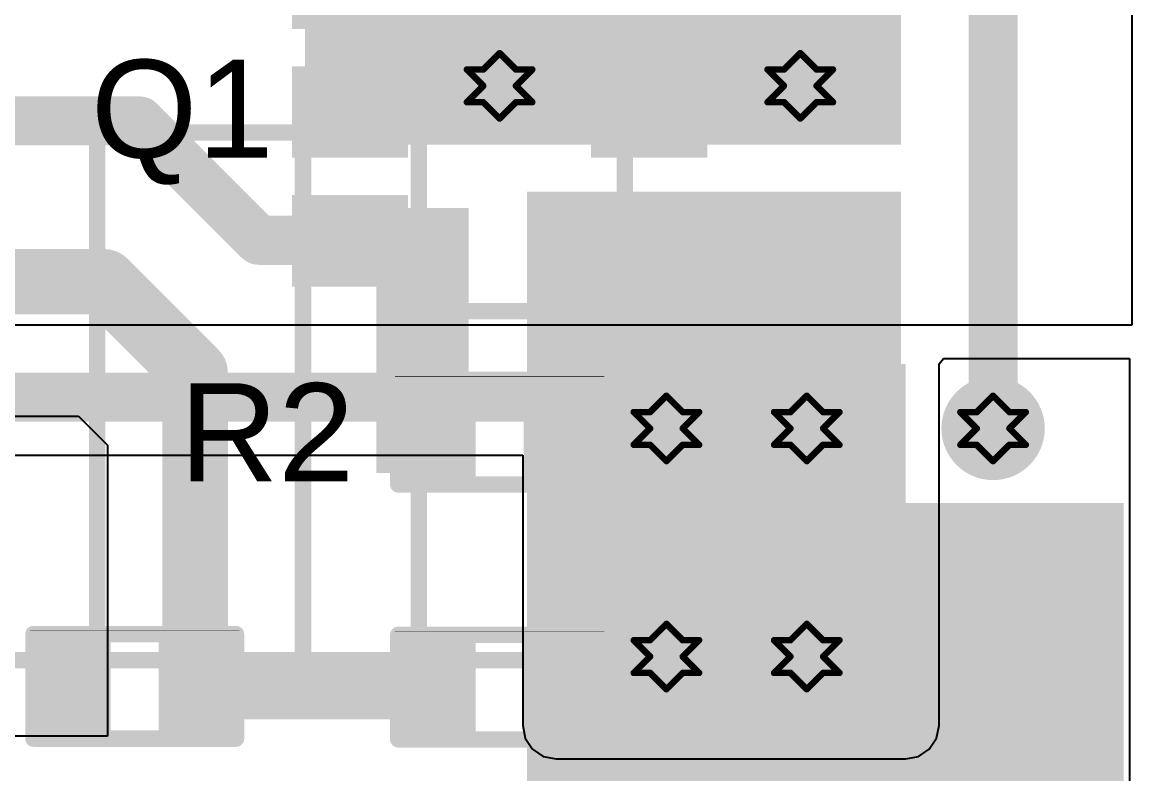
# Model space of a CAD drawing. Header units: inches. Extents: x -3 to 177, y -3 to 61.
# Drawn here: x 13.62 to 22.24, y 15.83 to 21.67 of the extents above; entities that cross this region are included whole.
import ezdxf

# ---------------------------------------------------------------- set-up
doc = ezdxf.new("R2010")
doc.units = ezdxf.units.IN
for name, color, linetype in [('Bottom Layer', 5, 'Continuous'), ('Bottom Overlay', 54, 'Continuous'), ('Bottom Solder', 6, 'Continuous'), ('Drill Drawing', 1, 'Continuous'), ('Top Layer', 1, 'Continuous'), ('Top Overlay', 2, 'Continuous'), ('Top Paste', 8, 'Continuous'), ('Top Solder', 216, 'Continuous'), ('Via Holes', 16, 'Continuous')]:
    doc.layers.add(name, color=color, linetype=linetype)
doc.styles.add('Arial', font='', dxfattribs={"height": 0.2})
doc.styles.get('Arial').set_extended_font_data('Arial')

# ---------------------------------------------------------------- blocks, each defined once
blk = doc.blocks.new('6_TSOP__3')
at = {"layer": 'Top Layer'}
for points in [[(-0.81299685, 1.2550013), (-0.81299685, 0.7470013), (-1.51199723, 0.7470013), (-1.51199723, 1.2550013)], [(1.51200231, 1.2550013), (1.51200231, 0.7470013), (0.81300193, 0.7470013), (0.81300193, 1.2550013)], [(-0.81299685, 0.2540025399999999), (-0.81299685, -0.2539974600000001), (-1.51199723, -0.2539974599999999), (-1.51199723, 0.2540025400000001)], [(1.51200231, 0.2539999999999999), (1.51200231, -0.2540000000000001), (0.81300193, -0.2539999999999999), (0.81300193, 0.2540000000000001)], [(-0.81299685, -0.7469987599999999), (-0.81299685, -1.25499876), (-1.51199723, -1.25499876), (-1.51199723, -0.7469987599999999)], [(1.51200231, -0.7469987599999999), (1.51200231, -1.25499876), (0.81300193, -1.25499876), (0.81300193, -0.7469987599999999)]]:
    blk.add_hatch(color=1, dxfattribs=at).paths.add_polyline_path(points)
at = {"layer": 'Top Paste'}
for points in [[(-0.81299685, 1.2550013), (-0.81299685, 0.7470013), (-1.51199723, 0.7470013), (-1.51199723, 1.2550013)], [(1.51200231, 1.2550013), (1.51200231, 0.7470013), (0.81300193, 0.7470013), (0.81300193, 1.2550013)], [(-0.81299685, 0.2540025399999999), (-0.81299685, -0.2539974600000001), (-1.51199723, -0.2539974599999999), (-1.51199723, 0.2540025400000001)], [(1.51200231, 0.2539999999999999), (1.51200231, -0.2540000000000001), (0.81300193, -0.2539999999999999), (0.81300193, 0.2540000000000001)], [(-0.81299685, -0.7469987599999999), (-0.81299685, -1.25499876), (-1.51199723, -1.25499876), (-1.51199723, -0.7469987599999999)], [(1.51200231, -0.7469987599999999), (1.51200231, -1.25499876), (0.81300193, -1.25499876), (0.81300193, -0.7469987599999999)]]:
    blk.add_hatch(color=8, dxfattribs=at).paths.add_polyline_path(points)
at = {"layer": 'Top Solder'}
for points in [[(-0.71139685, 1.3566013), (-0.71139685, 0.6454013), (-1.61359723, 0.6454013), (-1.61359723, 1.3566013)], [(1.61360231, 1.3566013), (1.61360231, 0.6454013), (0.71140193, 0.6454013), (0.71140193, 1.3566013)], [(-0.71139685, 0.3556025399999999), (-0.71139685, -0.35559746), (-1.61359723, -0.3555974599999999), (-1.61359723, 0.3556025400000001)], [(1.61360231, 0.3555999999999999), (1.61360231, -0.3556000000000001), (0.71140193, -0.3555999999999999), (0.71140193, 0.3556000000000001)], [(-0.71139685, -0.6453987600000001), (-0.71139685, -1.35659876), (-1.61359723, -1.35659876), (-1.61359723, -0.64539876)], [(1.61360231, -0.6453987600000001), (1.61360231, -1.35659876), (0.71140193, -1.35659876), (0.71140193, -0.64539876)]]:
    blk.add_hatch(color=216, dxfattribs=at).paths.add_polyline_path(points)
at = {"layer": 'Top Overlay', "const_width": 0.127}
for points in [[(-0.69959728, 1.54880056), (0.7111999999999999, 1.5494)], [(-0.69959728, 1.3716), (-0.69959728, 1.54880056)], [(0.7111999999999999, 1.37219944), (0.7111999999999999, 1.5494)], [(-1.8034, 0.889), (-1.8034, 1.143)], [(-1.8034, 1.143), (-1.6764, 1.016)], [(-1.8034, 0.889), (-1.6764, 1.016)], [(-0.69959728, -1.54879802), (-0.69959728, -1.37159746)], [(0.7111999999999999, -1.54939746), (0.7111999999999999, -1.3721969)], [(-0.69959728, -1.54879802), (0.7111999999999999, -1.54939746)]]:
    blk.add_lwpolyline(points, dxfattribs=at)
at = {"layer": 'Top Overlay', "const_width": 0.0635}
for points in [[(-0.73134728, 1.54880056, 1), (-0.6678472799999999, 1.54880056, 1)], [(-0.73134728, 1.54880056, 1), (-0.6678472799999999, 1.54880056, 1)], [(0.67945, 1.5494, 1), (0.74295, 1.5494, 1)], [(0.67945, 1.5494, 1), (0.74295, 1.5494, 1)], [(-0.73134728, 1.3716, 1), (-0.6678472799999999, 1.3716, 1)], [(0.67945, 1.37219944, 1), (0.74295, 1.37219944, 1)], [(-1.83515, 1.143, 1), (-1.77165, 1.143, 1)], [(-1.83515, 1.143, 1), (-1.77165, 1.143, 1)], [(-1.70815, 1.016, 1), (-1.64465, 1.016, 1)], [(-1.70815, 1.016, 1), (-1.64465, 1.016, 1)], [(-1.83515, 0.889, 1), (-1.77165, 0.889, 1)], [(-1.83515, 0.889, 1), (-1.77165, 0.889, 1)], [(-0.73134728, -1.37159746, 1), (-0.6678472799999999, -1.37159746, 1)], [(0.67945, -1.3721969, 1), (0.74295, -1.3721969, 1)], [(-0.73134728, -1.54879802, 1), (-0.6678472799999999, -1.54879802, 1)], [(-0.73134728, -1.54879802, 1), (-0.6678472799999999, -1.54879802, 1)], [(0.67945, -1.54939746, 1), (0.74295, -1.54939746, 1)], [(0.67945, -1.54939746, 1), (0.74295, -1.54939746, 1)]]:
    blk.add_lwpolyline(points, format="xyb", close=True, dxfattribs=at)
blk = doc.blocks.new('R___0402_11')
at = {"layer": 'Top Layer'}
for points in [[(-0.6985, -0.3175), (-0.6985, 0.3175), (-0.2412999999999999, 0.3175), (-0.2413, -0.3175)], [(0.2412999999999999, -0.3175), (0.2413, 0.3175), (0.6985, 0.3175), (0.6985, -0.3175)]]:
    blk.add_hatch(color=1, dxfattribs=at).paths.add_polyline_path(points)
at = {"layer": 'Top Paste'}
for points in [[(-0.6985, -0.3175), (-0.6985, 0.3175), (-0.2412999999999999, 0.3175), (-0.2413, -0.3175)], [(0.2412999999999999, -0.3175), (0.2413, 0.3175), (0.6985, 0.3175), (0.6985, -0.3175)]]:
    blk.add_hatch(color=8, dxfattribs=at).paths.add_polyline_path(points)
at = {"layer": 'Top Solder'}
for points in [[(-0.75350116, -0.37250116), (-0.75350116, 0.37250116), (-0.1862988399999999, 0.37250116), (-0.18629884, -0.37250116)], [(0.1862988399999999, -0.37250116), (0.18629884, 0.37250116), (0.75350116, 0.37250116), (0.75350116, -0.37250116)]]:
    blk.add_hatch(color=216, dxfattribs=at).paths.add_polyline_path(points)
at = {"layer": 'Top Overlay'}
for points, const_width in [([(0.7874, 0.4064), (-0.7874, 0.4064)], 0.127), ([(-0.7874, 0.4064), (-0.7874, -0.4064)], 0.127), ([(0.7874, 0.4064), (0.7874, -0.4064)], 0.127), ([(0.7874, -0.4064), (-0.7874, -0.4064)], 0.127), ([(0.8128, -0.4318), (-0.8128, -0.4318)], 0.0032258)]:
    blk.add_lwpolyline(points, dxfattribs=dict(at, const_width=const_width))
for points, const_width in [([(-0.8191499999999999, 0.4064, 1), (-0.7556499999999999, 0.4064, 1)], 0.0635), ([(-0.8191499999999999, 0.4064, 1), (-0.7556499999999999, 0.4064, 1)], 0.0635), ([(0.7556499999999999, 0.4064, 1), (0.8191499999999999, 0.4064, 1)], 0.0635), ([(0.7556499999999999, 0.4064, 1), (0.8191499999999999, 0.4064, 1)], 0.0635), ([(-0.8191499999999999, -0.4064, 1), (-0.7556499999999999, -0.4064, 1)], 0.0635), ([(-0.8191499999999999, -0.4064, 1), (-0.7556499999999999, -0.4064, 1)], 0.0635), ([(0.7556499999999999, -0.4064, 1), (0.8191499999999999, -0.4064, 1)], 0.0635), ([(0.7556499999999999, -0.4064, 1), (0.8191499999999999, -0.4064, 1)], 0.0635), ([(-0.81360518, -0.4318, 1), (-0.8119948199999999, -0.4318, 1)], 0.0016129), ([(0.8119948199999999, -0.4318, 1), (0.81360518, -0.4318, 1)], 0.0016129)]:
    blk.add_lwpolyline(points, format="xyb", close=True, dxfattribs=dict(at, const_width=const_width))
blk = doc.blocks.new('R___0402_16')
at = {"layer": 'Top Layer'}
for points in [[(-0.6985, -0.3175), (-0.6985, 0.3175), (-0.2412999999999999, 0.3175), (-0.2413, -0.3175)], [(0.2412999999999999, -0.3175), (0.2413, 0.3175), (0.6985, 0.3175), (0.6985, -0.3175)]]:
    blk.add_hatch(color=1, dxfattribs=at).paths.add_polyline_path(points)
at = {"layer": 'Top Paste'}
for points in [[(-0.6985, -0.3175), (-0.6985, 0.3175), (-0.2412999999999999, 0.3175), (-0.2413, -0.3175)], [(0.2412999999999999, -0.3175), (0.2413, 0.3175), (0.6985, 0.3175), (0.6985, -0.3175)]]:
    blk.add_hatch(color=8, dxfattribs=at).paths.add_polyline_path(points)
at = {"layer": 'Top Solder'}
for points in [[(-0.75350116, -0.37250116), (-0.75350116, 0.37250116), (-0.1862988399999999, 0.37250116), (-0.18629884, -0.37250116)], [(0.1862988399999999, -0.37250116), (0.18629884, 0.37250116), (0.75350116, 0.37250116), (0.75350116, -0.37250116)]]:
    blk.add_hatch(color=216, dxfattribs=at).paths.add_polyline_path(points)
at = {"layer": 'Top Overlay'}
for points, const_width in [([(0.7874, 0.4064), (-0.7874, 0.4064)], 0.127), ([(-0.7874, 0.4064), (-0.7874, -0.4064)], 0.127), ([(0.7874, 0.4064), (0.7874, -0.4064)], 0.127), ([(0.7874, -0.4064), (-0.7874, -0.4064)], 0.127), ([(0.8128, -0.4318), (-0.8128, -0.4318)], 0.0032258)]:
    blk.add_lwpolyline(points, dxfattribs=dict(at, const_width=const_width))
for points, const_width in [([(-0.8191499999999999, 0.4064, 1), (-0.7556499999999999, 0.4064, 1)], 0.0635), ([(-0.8191499999999999, 0.4064, 1), (-0.7556499999999999, 0.4064, 1)], 0.0635), ([(0.7556499999999999, 0.4064, 1), (0.8191499999999999, 0.4064, 1)], 0.0635), ([(0.7556499999999999, 0.4064, 1), (0.8191499999999999, 0.4064, 1)], 0.0635), ([(-0.8191499999999999, -0.4064, 1), (-0.7556499999999999, -0.4064, 1)], 0.0635), ([(-0.8191499999999999, -0.4064, 1), (-0.7556499999999999, -0.4064, 1)], 0.0635), ([(0.7556499999999999, -0.4064, 1), (0.8191499999999999, -0.4064, 1)], 0.0635), ([(0.7556499999999999, -0.4064, 1), (0.8191499999999999, -0.4064, 1)], 0.0635), ([(-0.81360518, -0.4318, 1), (-0.8119948199999999, -0.4318, 1)], 0.0016129), ([(0.8119948199999999, -0.4318, 1), (0.81360518, -0.4318, 1)], 0.0016129)]:
    blk.add_lwpolyline(points, format="xyb", close=True, dxfattribs=dict(at, const_width=const_width))
blk = doc.blocks.new('R___0402_18')
at = {"layer": 'Top Layer'}
for points in [[(-0.6985, -0.3175), (-0.6985, 0.3175), (-0.2412999999999999, 0.3175), (-0.2413, -0.3175)], [(0.2412999999999999, -0.3175), (0.2413, 0.3175), (0.6985, 0.3175), (0.6985, -0.3175)]]:
    blk.add_hatch(color=1, dxfattribs=at).paths.add_polyline_path(points)
at = {"layer": 'Top Paste'}
for points in [[(-0.6985, -0.3175), (-0.6985, 0.3175), (-0.2412999999999999, 0.3175), (-0.2413, -0.3175)], [(0.2412999999999999, -0.3175), (0.2413, 0.3175), (0.6985, 0.3175), (0.6985, -0.3175)]]:
    blk.add_hatch(color=8, dxfattribs=at).paths.add_polyline_path(points)
at = {"layer": 'Top Solder'}
for points in [[(-0.75350116, -0.37250116), (-0.75350116, 0.37250116), (-0.1862988399999999, 0.37250116), (-0.18629884, -0.37250116)], [(0.1862988399999999, -0.37250116), (0.18629884, 0.37250116), (0.75350116, 0.37250116), (0.75350116, -0.37250116)]]:
    blk.add_hatch(color=216, dxfattribs=at).paths.add_polyline_path(points)
at = {"layer": 'Top Overlay'}
for points, const_width in [([(0.7874, 0.4064), (-0.7874, 0.4064)], 0.127), ([(-0.7874, 0.4064), (-0.7874, -0.4064)], 0.127), ([(0.7874, 0.4064), (0.7874, -0.4064)], 0.127), ([(0.7874, -0.4064), (-0.7874, -0.4064)], 0.127), ([(0.8128, -0.4318), (-0.8128, -0.4318)], 0.0032258)]:
    blk.add_lwpolyline(points, dxfattribs=dict(at, const_width=const_width))
for points, const_width in [([(-0.8191499999999999, 0.4064, 1), (-0.7556499999999999, 0.4064, 1)], 0.0635), ([(-0.8191499999999999, 0.4064, 1), (-0.7556499999999999, 0.4064, 1)], 0.0635), ([(0.7556499999999999, 0.4064, 1), (0.8191499999999999, 0.4064, 1)], 0.0635), ([(0.7556499999999999, 0.4064, 1), (0.8191499999999999, 0.4064, 1)], 0.0635), ([(-0.8191499999999999, -0.4064, 1), (-0.7556499999999999, -0.4064, 1)], 0.0635), ([(-0.8191499999999999, -0.4064, 1), (-0.7556499999999999, -0.4064, 1)], 0.0635), ([(0.7556499999999999, -0.4064, 1), (0.8191499999999999, -0.4064, 1)], 0.0635), ([(0.7556499999999999, -0.4064, 1), (0.8191499999999999, -0.4064, 1)], 0.0635), ([(-0.81360518, -0.4318, 1), (-0.8119948199999999, -0.4318, 1)], 0.0016129), ([(0.8119948199999999, -0.4318, 1), (0.81360518, -0.4318, 1)], 0.0016129)]:
    blk.add_lwpolyline(points, format="xyb", close=True, dxfattribs=dict(at, const_width=const_width))
blk = doc.blocks.new('B01_A_7P_R4_MALE_B_20')
at = {"layer": 'Bottom Overlay', "const_width": 0.127}
for points in [[(4.19999922, 2.711201079999999), (4.19999922, 6.811200499999999)], [(4.19999922, 6.811200499999999), (5.8000011, 6.811200499999999)], [(5.8000011, 2.711201079999999), (5.8000011, 6.811200499999999)], [(6.6999993, 2.711201079999999), (6.6999993, 6.811200499999999)], [(6.6999993, 6.811200499999999), (8.300001179999999, 6.811200499999999)], [(8.300001179999999, 2.711201079999999), (8.300001179999999, 6.811200499999999)], [(0, 2.711201079999999), (9.750000819999999, 2.711201079999999)], [(9.750000819999999, -0.48399954), (9.750000819999999, 2.711201079999999)]]:
    blk.add_lwpolyline(points, dxfattribs=at)
at = {"layer": 'Bottom Overlay', "const_width": 0.0635}
for points in [[(4.16824922, 6.811200499999999, 1), (4.23174922, 6.811200499999999, 1)], [(4.16824922, 6.811200499999999, 1), (4.23174922, 6.811200499999999, 1)], [(5.7682511, 6.811200499999999, 1), (5.8317511, 6.811200499999999, 1)], [(5.7682511, 6.811200499999999, 1), (5.8317511, 6.811200499999999, 1)], [(6.6682493, 6.811200499999999, 1), (6.731749299999999, 6.811200499999999, 1)], [(6.6682493, 6.811200499999999, 1), (6.731749299999999, 6.811200499999999, 1)], [(8.26825118, 6.811200499999999, 1), (8.33175118, 6.811200499999999, 1)], [(8.26825118, 6.811200499999999, 1), (8.33175118, 6.811200499999999, 1)], [(4.16824922, 2.711201079999999, 1), (4.23174922, 2.711201079999999, 1)], [(5.7682511, 2.711201079999999, 1), (5.8317511, 2.711201079999999, 1)], [(6.6682493, 2.711201079999999, 1), (6.731749299999999, 2.711201079999999, 1)], [(8.26825118, 2.711201079999999, 1), (8.33175118, 2.711201079999999, 1)], [(9.71825082, 2.711201079999999, 1), (9.78175082, 2.711201079999999, 1)], [(9.71825082, 2.711201079999999, 1), (9.78175082, 2.711201079999999, 1)]]:
    blk.add_lwpolyline(points, format="xyb", close=True, dxfattribs=at)

msp = doc.modelspace()

# ---------------------------------------------------------------- hatches: boundary and pattern name
at = {"layer": 'Bottom Layer'}
h = msp.add_hatch(color=5, dxfattribs=at)
edge = h.paths.add_edge_path()
edge.add_arc((17.32759552, 21.17459824), 0.2999994, 0, 360)
h = msp.add_hatch(color=5, dxfattribs=at)
edge = h.paths.add_edge_path()
edge.add_arc((19.66439552, 21.17459824), 0.2999994, 0, 360)
msp.add_hatch(color=5, dxfattribs=at).paths.add_polyline_path([(17.76635258, 16.20213168), (20.48435578, 16.20213168), (20.48435578, 19.0130176), (17.76635258, 19.0130176)])
h = msp.add_hatch(color=5, dxfattribs=at)
edge = h.paths.add_edge_path()
edge.add_arc((18.62448142, 18.51152), 0.2999994, 0, 360)
h = msp.add_hatch(color=5, dxfattribs=at)
edge = h.paths.add_edge_path()
edge.add_arc((19.71519552, 18.51152), 0.2999994, 0, 360)
h = msp.add_hatch(color=5, dxfattribs=at)
edge = h.paths.add_edge_path()
edge.add_arc((21.16299552, 18.51152), 0.2999994, 0, 360)
h = msp.add_hatch(color=5, dxfattribs=at)
edge = h.paths.add_edge_path()
edge.add_arc((18.62448142, 16.7386), 0.2999994, 0, 360)
h = msp.add_hatch(color=5, dxfattribs=at)
edge = h.paths.add_edge_path()
edge.add_arc((19.71519552, 16.7386), 0.2999994, 0, 360)
at = {"layer": 'Bottom Solder'}
h = msp.add_hatch(color=6, dxfattribs=at)
edge = h.paths.add_edge_path()
edge.add_arc((17.32759552, 21.17459824), 0.4015993999999999, 0, 360)
h = msp.add_hatch(color=6, dxfattribs=at)
edge = h.paths.add_edge_path()
edge.add_arc((19.66439552, 21.17459824), 0.4015993999999999, 0, 360)
h = msp.add_hatch(color=6, dxfattribs=at)
edge = h.paths.add_edge_path()
edge.add_arc((18.62448142, 18.51152), 0.4015993999999999, 0, 360)
h = msp.add_hatch(color=6, dxfattribs=at)
edge = h.paths.add_edge_path()
edge.add_arc((19.71519552, 18.51152), 0.4015993999999999, 0, 360)
h = msp.add_hatch(color=6, dxfattribs=at)
edge = h.paths.add_edge_path()
edge.add_arc((21.16299552, 18.51152), 0.4015993999999999, 0, 360)
h = msp.add_hatch(color=6, dxfattribs=at)
edge = h.paths.add_edge_path()
edge.add_arc((18.62448142, 16.7386), 0.4015993999999999, 0, 360)
h = msp.add_hatch(color=6, dxfattribs=at)
edge = h.paths.add_edge_path()
edge.add_arc((19.71519552, 16.7386), 0.4015993999999999, 0, 360)
at = {"layer": 'Top Layer'}
for points in [[(17.56889552, 20.71739824), (20.447, 20.71739824), (20.447, 23.77809824), (17.56889552, 23.77809824)], [(15.81559702, 20.71739824), (20.11679746, 20.71739824), (20.11679746, 22.6568), (15.81559702, 22.6568)], [(17.54109776, 16.18349824), (20.447, 16.18349824), (20.447, 20.35263392), (17.54109776, 20.35263392)], [(15.81559702, 19.71639948), (17.08629298, 19.71639948), (17.08629298, 20.22439948), (15.81559702, 20.22439948)], [(16.36961928, 18.16469824), (17.08629552, 18.16469824), (17.08629552, 20.22439948), (16.36961928, 20.22439948)], [(17.54109776, 15.6464), (22.17899552, 15.6464), (22.17899552, 17.9311808), (17.54109776, 17.9311808)], [(19.63899552, 8.382), (22.17899552, 8.382), (22.17899552, 17.9311808), (19.63899552, 17.9311808)]]:
    msp.add_hatch(color=1, dxfattribs=at).paths.add_polyline_path(points)
h = msp.add_hatch(color=1, dxfattribs=at)
edge = h.paths.add_edge_path()
edge.add_arc((17.32759552, 21.17459824), 0.2999994, 0, 360)
h = msp.add_hatch(color=1, dxfattribs=at)
edge = h.paths.add_edge_path()
edge.add_arc((19.66439552, 21.17459824), 0.2999994, 0, 360)
h = msp.add_hatch(color=1, dxfattribs=at)
edge = h.paths.add_edge_path()
edge.add_arc((18.62448142, 18.51152), 0.2999994, 0, 360)
h = msp.add_hatch(color=1, dxfattribs=at)
edge = h.paths.add_edge_path()
edge.add_arc((19.71519552, 18.51152), 0.2999994, 0, 360)
h = msp.add_hatch(color=1, dxfattribs=at)
edge = h.paths.add_edge_path()
edge.add_arc((21.16299552, 18.51152), 0.2999994, 0, 360)
h = msp.add_hatch(color=1, dxfattribs=at)
edge = h.paths.add_edge_path()
edge.add_arc((18.62448142, 16.7386), 0.2999994, 0, 360)
h = msp.add_hatch(color=1, dxfattribs=at)
edge = h.paths.add_edge_path()
edge.add_arc((19.71519552, 16.7386), 0.2999994, 0, 360)
at = {"layer": 'Top Solder'}
h = msp.add_hatch(color=216, dxfattribs=at)
edge = h.paths.add_edge_path()
edge.add_arc((17.32759552, 21.17459824), 0.4015993999999999, 0, 360)
h = msp.add_hatch(color=216, dxfattribs=at)
edge = h.paths.add_edge_path()
edge.add_arc((19.66439552, 21.17459824), 0.4015993999999999, 0, 360)
h = msp.add_hatch(color=216, dxfattribs=at)
edge = h.paths.add_edge_path()
edge.add_arc((18.62448142, 18.51152), 0.4015993999999999, 0, 360)
h = msp.add_hatch(color=216, dxfattribs=at)
edge = h.paths.add_edge_path()
edge.add_arc((19.71519552, 18.51152), 0.4015993999999999, 0, 360)
h = msp.add_hatch(color=216, dxfattribs=at)
edge = h.paths.add_edge_path()
edge.add_arc((21.16299552, 18.51152), 0.4015993999999999, 0, 360)
h = msp.add_hatch(color=216, dxfattribs=at)
edge = h.paths.add_edge_path()
edge.add_arc((18.62448142, 16.7386), 0.4015993999999999, 0, 360)
h = msp.add_hatch(color=216, dxfattribs=at)
edge = h.paths.add_edge_path()
edge.add_arc((19.71519552, 16.7386), 0.4015993999999999, 0, 360)
at = {"layer": 'Via Holes'}
h = msp.add_hatch(color=7, dxfattribs=at)
edge = h.paths.add_edge_path()
edge.add_arc((17.32759552, 21.17459824), 0.1499997, 0, 360)
h = msp.add_hatch(color=7, dxfattribs=at)
edge = h.paths.add_edge_path()
edge.add_arc((19.66439552, 21.17459824), 0.1499997, 0, 360)
h = msp.add_hatch(color=7, dxfattribs=at)
edge = h.paths.add_edge_path()
edge.add_arc((18.62448142, 18.51152), 0.1499997, 0, 360)
h = msp.add_hatch(color=7, dxfattribs=at)
edge = h.paths.add_edge_path()
edge.add_arc((19.71519552, 18.51152), 0.1499997, 0, 360)
h = msp.add_hatch(color=7, dxfattribs=at)
edge = h.paths.add_edge_path()
edge.add_arc((21.16299552, 18.51152), 0.1499997, 0, 360)
h = msp.add_hatch(color=7, dxfattribs=at)
edge = h.paths.add_edge_path()
edge.add_arc((18.62448142, 16.7386), 0.1499997, 0, 360)
h = msp.add_hatch(color=7, dxfattribs=at)
edge = h.paths.add_edge_path()
edge.add_arc((19.71519552, 16.7386), 0.1499997, 0, 360)

# ---------------------------------------------------------------- linework, layer by layer
at = {"layer": 'Bottom Layer'}
for p, q in [((22.2410401, 24.49999926), (22.2410401, 19.3148712)), ((22.2410401, 19.3148712), (3.0988, 19.3148712)), ((20.74333418, 19.01301506), (20.77852334, 19.05589534)), ((20.74333418, 16.20213168), (20.74333418, 19.01301506)), ((20.77852334, 19.05589534), (22.22340488, 19.05589534)), ((22.22340488, 19.05589534), (22.22340488, 11.39608592)), ((7.76844268, 18.30276248), (17.50737672, 18.30276248)), ((17.50737672, 18.30276248), (17.50737672, 16.20213168)), ((17.50737672, 16.20213168), (17.52708966, 16.10302596)), ((20.72362124, 16.10302596), (20.74333418, 16.20213168)), ((17.52708966, 16.10302596), (17.58322874, 16.01900784)), ((20.66748216, 16.01900784), (20.72362124, 16.10302596)), ((17.58322874, 16.01900784), (17.66724686, 15.96286876)), ((17.66724686, 15.96286876), (17.76635258, 15.94315582)), ((20.48435832, 15.94315582), (20.58346404, 15.96286876)), ((20.58346404, 15.96286876), (20.66748216, 16.01900784)), ((17.76635258, 15.94315582), (20.48435832, 15.94315582))]:
    msp.add_line(p, q, dxfattribs=at)
at = {"layer": 'Bottom Layer', "const_width": 0.3809999999999999}
for points in [[(7.539339759999999, 18.7559696), (18.02339804, 18.7559696)], [(18.02339804, 18.7559696), (19.12535418, 17.65401346)], [(19.12535418, 17.60757464), (19.12535418, 17.65401346)]]:
    msp.add_lwpolyline(points, dxfattribs=at)
at = {"layer": 'Bottom Layer', "const_width": 0.1905}
for points in [[(17.92814804, 18.7559696, 1), (18.11864804, 18.7559696, 1)], [(17.92814804, 18.7559696, 1), (18.11864804, 18.7559696, 1)], [(19.03010418, 17.65401346, 1), (19.22060418, 17.65401346, 1)], [(19.03010418, 17.65401346, 1), (19.22060418, 17.65401346, 1)], [(19.03010418, 17.60757464, 1), (19.22060418, 17.60757464, 1)]]:
    msp.add_lwpolyline(points, format="xyb", close=True, dxfattribs=at)
at = {"layer": 'Drill Drawing', "const_width": 0.0508}
for points in [[(17.20059552, 21.30159824), (17.32759552, 21.42859824)], [(17.32759552, 21.42859824), (17.45459552, 21.30159824)], [(19.53739552, 21.30159824), (19.66439552, 21.42859824)], [(19.66439552, 21.42859824), (19.79139552, 21.30159824)], [(17.07359552, 21.30159824), (17.20059552, 21.17459824)], [(17.07359552, 21.30159824), (17.20059552, 21.30159824)], [(17.45459552, 21.30159824), (17.58159552, 21.30159824)], [(17.45459552, 21.17459824), (17.58159552, 21.30159824)], [(19.41039552, 21.30159824), (19.53739552, 21.17459824)], [(19.41039552, 21.30159824), (19.53739552, 21.30159824)], [(19.79139552, 21.30159824), (19.91839552, 21.30159824)], [(19.79139552, 21.17459824), (19.91839552, 21.30159824)], [(17.07359552, 21.04759824), (17.20059552, 21.17459824)], [(17.45459552, 21.17459824), (17.58159552, 21.04759824)], [(19.41039552, 21.04759824), (19.53739552, 21.17459824)], [(19.79139552, 21.17459824), (19.91839552, 21.04759824)], [(17.07359552, 21.04759824), (17.20059552, 21.04759824)], [(17.20059552, 21.04759824), (17.32759552, 20.92059824)], [(17.32759552, 20.92059824), (17.45459552, 21.04759824)], [(17.45459552, 21.04759824), (17.58159552, 21.04759824)], [(19.41039552, 21.04759824), (19.53739552, 21.04759824)], [(19.53739552, 21.04759824), (19.66439552, 20.92059824)], [(19.66439552, 20.92059824), (19.79139552, 21.04759824)], [(19.79139552, 21.04759824), (19.91839552, 21.04759824)], [(18.49748142, 18.63852), (18.62448142, 18.76552)], [(18.62448142, 18.76552), (18.75148142, 18.63852)], [(19.58819552, 18.63852), (19.71519552, 18.76552)], [(19.71519552, 18.76552), (19.84219552, 18.63852)], [(21.03599552, 18.63852), (21.16299552, 18.76552)], [(21.16299552, 18.76552), (21.28999552, 18.63852)], [(18.37048142, 18.63852), (18.49748142, 18.51152)], [(18.37048142, 18.63852), (18.49748142, 18.63852)], [(18.75148142, 18.63852), (18.87848142, 18.63852)], [(18.75148142, 18.51152), (18.87848142, 18.63852)], [(19.46119552, 18.63852), (19.58819552, 18.51152)], [(19.46119552, 18.63852), (19.58819552, 18.63852)], [(19.84219552, 18.63852), (19.96919552, 18.63852)], [(19.84219552, 18.51152), (19.96919552, 18.63852)], [(20.90899552, 18.63852), (21.03599552, 18.51152)], [(20.90899552, 18.63852), (21.03599552, 18.63852)], [(21.28999552, 18.63852), (21.41699552, 18.63852)], [(21.28999552, 18.51152), (21.41699552, 18.63852)], [(18.37048142, 18.38452), (18.49748142, 18.51152)], [(18.75148142, 18.51152), (18.87848142, 18.38452)], [(19.46119552, 18.38452), (19.58819552, 18.51152)], [(19.84219552, 18.51152), (19.96919552, 18.38452)], [(20.90899552, 18.38452), (21.03599552, 18.51152)], [(21.28999552, 18.51152), (21.41699552, 18.38452)], [(18.37048142, 18.38452), (18.49748142, 18.38452)], [(18.49748142, 18.38452), (18.62448142, 18.25752)], [(18.62448142, 18.25752), (18.75148142, 18.38452)], [(18.75148142, 18.38452), (18.87848142, 18.38452)], [(19.46119552, 18.38452), (19.58819552, 18.38452)], [(19.58819552, 18.38452), (19.71519552, 18.25752)], [(19.71519552, 18.25752), (19.84219552, 18.38452)], [(19.84219552, 18.38452), (19.96919552, 18.38452)], [(20.90899552, 18.38452), (21.03599552, 18.38452)], [(21.03599552, 18.38452), (21.16299552, 18.25752)], [(21.16299552, 18.25752), (21.28999552, 18.38452)], [(21.28999552, 18.38452), (21.41699552, 18.38452)], [(18.49748142, 16.8656), (18.62448142, 16.9926)], [(18.62448142, 16.9926), (18.75148142, 16.8656)], [(19.58819552, 16.8656), (19.71519552, 16.9926)], [(19.71519552, 16.9926), (19.84219552, 16.8656)], [(18.37048142, 16.8656), (18.49748142, 16.7386)], [(18.37048142, 16.8656), (18.49748142, 16.8656)], [(18.75148142, 16.8656), (18.87848142, 16.8656)], [(18.75148142, 16.7386), (18.87848142, 16.8656)], [(19.46119552, 16.8656), (19.58819552, 16.7386)], [(19.46119552, 16.8656), (19.58819552, 16.8656)], [(19.84219552, 16.8656), (19.96919552, 16.8656)], [(19.84219552, 16.7386), (19.96919552, 16.8656)], [(18.37048142, 16.6116), (18.49748142, 16.7386)], [(18.75148142, 16.7386), (18.87848142, 16.6116)], [(19.46119552, 16.6116), (19.58819552, 16.7386)], [(19.84219552, 16.7386), (19.96919552, 16.6116)], [(18.37048142, 16.6116), (18.49748142, 16.6116)], [(18.49748142, 16.6116), (18.62448142, 16.4846)], [(18.62448142, 16.4846), (18.75148142, 16.6116)], [(18.75148142, 16.6116), (18.87848142, 16.6116)], [(19.46119552, 16.6116), (19.58819552, 16.6116)], [(19.58819552, 16.6116), (19.71519552, 16.4846)], [(19.71519552, 16.4846), (19.84219552, 16.6116)], [(19.84219552, 16.6116), (19.96919552, 16.6116)]]:
    msp.add_lwpolyline(points, dxfattribs=at)
at = {"layer": 'Drill Drawing', "const_width": 0.0254}
for points in [[(17.31489552, 21.42859824, 1), (17.34029552, 21.42859824, 1)], [(17.31489552, 21.42859824, 1), (17.34029552, 21.42859824, 1)], [(19.65169552, 21.42859824, 1), (19.67709552, 21.42859824, 1)], [(19.65169552, 21.42859824, 1), (19.67709552, 21.42859824, 1)], [(17.06089552, 21.30159824, 1), (17.08629552, 21.30159824, 1)], [(17.06089552, 21.30159824, 1), (17.08629552, 21.30159824, 1)], [(17.18789552, 21.30159824, 1), (17.21329552, 21.30159824, 1)], [(17.18789552, 21.30159824, 1), (17.21329552, 21.30159824, 1)], [(17.44189552, 21.30159824, 1), (17.46729552, 21.30159824, 1)], [(17.44189552, 21.30159824, 1), (17.46729552, 21.30159824, 1)], [(17.56889552, 21.30159824, 1), (17.59429552, 21.30159824, 1)], [(17.56889552, 21.30159824, 1), (17.59429552, 21.30159824, 1)], [(19.39769552, 21.30159824, 1), (19.42309552, 21.30159824, 1)], [(19.39769552, 21.30159824, 1), (19.42309552, 21.30159824, 1)], [(19.52469552, 21.30159824, 1), (19.55009552, 21.30159824, 1)], [(19.52469552, 21.30159824, 1), (19.55009552, 21.30159824, 1)], [(19.77869552, 21.30159824, 1), (19.80409552, 21.30159824, 1)], [(19.77869552, 21.30159824, 1), (19.80409552, 21.30159824, 1)], [(19.90569552, 21.30159824, 1), (19.93109552, 21.30159824, 1)], [(19.90569552, 21.30159824, 1), (19.93109552, 21.30159824, 1)], [(17.18789552, 21.17459824, 1), (17.21329552, 21.17459824, 1)], [(17.18789552, 21.17459824, 1), (17.21329552, 21.17459824, 1)], [(17.44189552, 21.17459824, 1), (17.46729552, 21.17459824, 1)], [(17.44189552, 21.17459824, 1), (17.46729552, 21.17459824, 1)], [(19.52469552, 21.17459824, 1), (19.55009552, 21.17459824, 1)], [(19.52469552, 21.17459824, 1), (19.55009552, 21.17459824, 1)], [(19.77869552, 21.17459824, 1), (19.80409552, 21.17459824, 1)], [(19.77869552, 21.17459824, 1), (19.80409552, 21.17459824, 1)], [(17.06089552, 21.04759824, 1), (17.08629552, 21.04759824, 1)], [(17.06089552, 21.04759824, 1), (17.08629552, 21.04759824, 1)], [(17.18789552, 21.04759824, 1), (17.21329552, 21.04759824, 1)], [(17.18789552, 21.04759824, 1), (17.21329552, 21.04759824, 1)], [(17.44189552, 21.04759824, 1), (17.46729552, 21.04759824, 1)], [(17.44189552, 21.04759824, 1), (17.46729552, 21.04759824, 1)], [(17.56889552, 21.04759824, 1), (17.59429552, 21.04759824, 1)], [(17.56889552, 21.04759824, 1), (17.59429552, 21.04759824, 1)], [(19.39769552, 21.04759824, 1), (19.42309552, 21.04759824, 1)], [(19.39769552, 21.04759824, 1), (19.42309552, 21.04759824, 1)], [(19.52469552, 21.04759824, 1), (19.55009552, 21.04759824, 1)], [(19.52469552, 21.04759824, 1), (19.55009552, 21.04759824, 1)], [(19.77869552, 21.04759824, 1), (19.80409552, 21.04759824, 1)], [(19.77869552, 21.04759824, 1), (19.80409552, 21.04759824, 1)], [(19.90569552, 21.04759824, 1), (19.93109552, 21.04759824, 1)], [(19.90569552, 21.04759824, 1), (19.93109552, 21.04759824, 1)], [(17.31489552, 20.92059824, 1), (17.34029552, 20.92059824, 1)], [(17.31489552, 20.92059824, 1), (17.34029552, 20.92059824, 1)], [(19.65169552, 20.92059824, 1), (19.67709552, 20.92059824, 1)], [(19.65169552, 20.92059824, 1), (19.67709552, 20.92059824, 1)], [(18.61178142, 18.76552, 1), (18.63718142, 18.76552, 1)], [(18.61178142, 18.76552, 1), (18.63718142, 18.76552, 1)], [(19.70249552, 18.76552, 1), (19.72789552, 18.76552, 1)], [(19.70249552, 18.76552, 1), (19.72789552, 18.76552, 1)], [(21.15029552, 18.76552, 1), (21.17569552, 18.76552, 1)], [(21.15029552, 18.76552, 1), (21.17569552, 18.76552, 1)], [(18.35778142, 18.63852, 1), (18.38318142, 18.63852, 1)], [(18.35778142, 18.63852, 1), (18.38318142, 18.63852, 1)], [(18.48478142, 18.63852, 1), (18.51018142, 18.63852, 1)], [(18.48478142, 18.63852, 1), (18.51018142, 18.63852, 1)], [(18.73878142, 18.63852, 1), (18.76418142, 18.63852, 1)], [(18.73878142, 18.63852, 1), (18.76418142, 18.63852, 1)], [(18.86578142, 18.63852, 1), (18.89118142, 18.63852, 1)], [(18.86578142, 18.63852, 1), (18.89118142, 18.63852, 1)], [(19.44849552, 18.63852, 1), (19.47389552, 18.63852, 1)], [(19.44849552, 18.63852, 1), (19.47389552, 18.63852, 1)], [(19.57549552, 18.63852, 1), (19.60089552, 18.63852, 1)], [(19.57549552, 18.63852, 1), (19.60089552, 18.63852, 1)], [(19.82949552, 18.63852, 1), (19.85489552, 18.63852, 1)], [(19.82949552, 18.63852, 1), (19.85489552, 18.63852, 1)], [(19.95649552, 18.63852, 1), (19.98189552, 18.63852, 1)], [(19.95649552, 18.63852, 1), (19.98189552, 18.63852, 1)], [(20.89629552, 18.63852, 1), (20.92169552, 18.63852, 1)], [(20.89629552, 18.63852, 1), (20.92169552, 18.63852, 1)], [(21.02329552, 18.63852, 1), (21.04869552, 18.63852, 1)], [(21.02329552, 18.63852, 1), (21.04869552, 18.63852, 1)], [(21.27729552, 18.63852, 1), (21.30269552, 18.63852, 1)], [(21.27729552, 18.63852, 1), (21.30269552, 18.63852, 1)], [(21.40429552, 18.63852, 1), (21.42969552, 18.63852, 1)], [(21.40429552, 18.63852, 1), (21.42969552, 18.63852, 1)], [(18.48478142, 18.51152, 1), (18.51018142, 18.51152, 1)], [(18.48478142, 18.51152, 1), (18.51018142, 18.51152, 1)], [(18.73878142, 18.51152, 1), (18.76418142, 18.51152, 1)], [(18.73878142, 18.51152, 1), (18.76418142, 18.51152, 1)], [(19.57549552, 18.51152, 1), (19.60089552, 18.51152, 1)], [(19.57549552, 18.51152, 1), (19.60089552, 18.51152, 1)], [(19.82949552, 18.51152, 1), (19.85489552, 18.51152, 1)], [(19.82949552, 18.51152, 1), (19.85489552, 18.51152, 1)], [(21.02329552, 18.51152, 1), (21.04869552, 18.51152, 1)], [(21.02329552, 18.51152, 1), (21.04869552, 18.51152, 1)], [(21.27729552, 18.51152, 1), (21.30269552, 18.51152, 1)], [(21.27729552, 18.51152, 1), (21.30269552, 18.51152, 1)], [(18.35778142, 18.38452, 1), (18.38318142, 18.38452, 1)], [(18.35778142, 18.38452, 1), (18.38318142, 18.38452, 1)], [(18.48478142, 18.38452, 1), (18.51018142, 18.38452, 1)], [(18.48478142, 18.38452, 1), (18.51018142, 18.38452, 1)], [(18.73878142, 18.38452, 1), (18.76418142, 18.38452, 1)], [(18.73878142, 18.38452, 1), (18.76418142, 18.38452, 1)], [(18.86578142, 18.38452, 1), (18.89118142, 18.38452, 1)], [(18.86578142, 18.38452, 1), (18.89118142, 18.38452, 1)], [(19.44849552, 18.38452, 1), (19.47389552, 18.38452, 1)], [(19.44849552, 18.38452, 1), (19.47389552, 18.38452, 1)], [(19.57549552, 18.38452, 1), (19.60089552, 18.38452, 1)], [(19.57549552, 18.38452, 1), (19.60089552, 18.38452, 1)], [(19.82949552, 18.38452, 1), (19.85489552, 18.38452, 1)], [(19.82949552, 18.38452, 1), (19.85489552, 18.38452, 1)], [(19.95649552, 18.38452, 1), (19.98189552, 18.38452, 1)], [(19.95649552, 18.38452, 1), (19.98189552, 18.38452, 1)], [(20.89629552, 18.38452, 1), (20.92169552, 18.38452, 1)], [(20.89629552, 18.38452, 1), (20.92169552, 18.38452, 1)], [(21.02329552, 18.38452, 1), (21.04869552, 18.38452, 1)], [(21.02329552, 18.38452, 1), (21.04869552, 18.38452, 1)], [(21.27729552, 18.38452, 1), (21.30269552, 18.38452, 1)], [(21.27729552, 18.38452, 1), (21.30269552, 18.38452, 1)], [(21.40429552, 18.38452, 1), (21.42969552, 18.38452, 1)], [(21.40429552, 18.38452, 1), (21.42969552, 18.38452, 1)], [(18.61178142, 18.25752, 1), (18.63718142, 18.25752, 1)], [(18.61178142, 18.25752, 1), (18.63718142, 18.25752, 1)], [(19.70249552, 18.25752, 1), (19.72789552, 18.25752, 1)], [(19.70249552, 18.25752, 1), (19.72789552, 18.25752, 1)], [(21.15029552, 18.25752, 1), (21.17569552, 18.25752, 1)], [(21.15029552, 18.25752, 1), (21.17569552, 18.25752, 1)], [(18.61178142, 16.9926, 1), (18.63718142, 16.9926, 1)], [(18.61178142, 16.9926, 1), (18.63718142, 16.9926, 1)], [(19.70249552, 16.9926, 1), (19.72789552, 16.9926, 1)], [(19.70249552, 16.9926, 1), (19.72789552, 16.9926, 1)], [(18.35778142, 16.8656, 1), (18.38318142, 16.8656, 1)], [(18.35778142, 16.8656, 1), (18.38318142, 16.8656, 1)], [(18.48478142, 16.8656, 1), (18.51018142, 16.8656, 1)], [(18.48478142, 16.8656, 1), (18.51018142, 16.8656, 1)], [(18.73878142, 16.8656, 1), (18.76418142, 16.8656, 1)], [(18.73878142, 16.8656, 1), (18.76418142, 16.8656, 1)], [(18.86578142, 16.8656, 1), (18.89118142, 16.8656, 1)], [(18.86578142, 16.8656, 1), (18.89118142, 16.8656, 1)], [(19.44849552, 16.8656, 1), (19.47389552, 16.8656, 1)], [(19.44849552, 16.8656, 1), (19.47389552, 16.8656, 1)], [(19.57549552, 16.8656, 1), (19.60089552, 16.8656, 1)], [(19.57549552, 16.8656, 1), (19.60089552, 16.8656, 1)], [(19.82949552, 16.8656, 1), (19.85489552, 16.8656, 1)], [(19.82949552, 16.8656, 1), (19.85489552, 16.8656, 1)], [(19.95649552, 16.8656, 1), (19.98189552, 16.8656, 1)], [(19.95649552, 16.8656, 1), (19.98189552, 16.8656, 1)], [(18.48478142, 16.7386, 1), (18.51018142, 16.7386, 1)], [(18.48478142, 16.7386, 1), (18.51018142, 16.7386, 1)], [(18.73878142, 16.7386, 1), (18.76418142, 16.7386, 1)], [(18.73878142, 16.7386, 1), (18.76418142, 16.7386, 1)], [(19.57549552, 16.7386, 1), (19.60089552, 16.7386, 1)], [(19.57549552, 16.7386, 1), (19.60089552, 16.7386, 1)], [(19.82949552, 16.7386, 1), (19.85489552, 16.7386, 1)], [(19.82949552, 16.7386, 1), (19.85489552, 16.7386, 1)], [(18.35778142, 16.6116, 1), (18.38318142, 16.6116, 1)], [(18.35778142, 16.6116, 1), (18.38318142, 16.6116, 1)], [(18.48478142, 16.6116, 1), (18.51018142, 16.6116, 1)], [(18.48478142, 16.6116, 1), (18.51018142, 16.6116, 1)], [(18.73878142, 16.6116, 1), (18.76418142, 16.6116, 1)], [(18.73878142, 16.6116, 1), (18.76418142, 16.6116, 1)], [(18.86578142, 16.6116, 1), (18.89118142, 16.6116, 1)], [(18.86578142, 16.6116, 1), (18.89118142, 16.6116, 1)], [(19.44849552, 16.6116, 1), (19.47389552, 16.6116, 1)], [(19.44849552, 16.6116, 1), (19.47389552, 16.6116, 1)], [(19.57549552, 16.6116, 1), (19.60089552, 16.6116, 1)], [(19.57549552, 16.6116, 1), (19.60089552, 16.6116, 1)], [(19.82949552, 16.6116, 1), (19.85489552, 16.6116, 1)], [(19.82949552, 16.6116, 1), (19.85489552, 16.6116, 1)], [(19.95649552, 16.6116, 1), (19.98189552, 16.6116, 1)], [(19.95649552, 16.6116, 1), (19.98189552, 16.6116, 1)], [(18.61178142, 16.4846, 1), (18.63718142, 16.4846, 1)], [(18.61178142, 16.4846, 1), (18.63718142, 16.4846, 1)], [(19.70249552, 16.4846, 1), (19.72789552, 16.4846, 1)], [(19.70249552, 16.4846, 1), (19.72789552, 16.4846, 1)]]:
    msp.add_lwpolyline(points, format="xyb", close=True, dxfattribs=at)
at = {"layer": 'Top Layer'}
for p, q in [((11.01325712, 18.60630264), (14.05619236, 18.60630264)), ((14.05619236, 18.60630264), (14.27959552, 18.38289948)), ((14.27959552, 18.38289948), (14.27959552, 16.11999824)), ((14.27959552, 16.11999824), (11.69999438, 16.11999824))]:
    msp.add_line(p, q, dxfattribs=at)
for points, const_width in [([(21.16299552, 18.51152), (21.16299552, 24.37827992)], 0.3809999999999999), ([(11.00009992, 20.90194448), (14.5296636, 20.90194448)], 0.3809999999999999), ([(14.5296636, 20.90194448), (15.45782024, 19.97378784)], 0.3809999999999999), ([(15.45782024, 19.97378784), (16.00609702, 19.97378784)], 0.3809999999999999), ([(16.00609702, 19.97378784), (16.00948538, 19.97039948)], 0.3809999999999999), ([(16.00948538, 19.97039948), (16.16509848, 19.97039948)], 0.3809999999999999), ([(11.57125956, 19.65179966), (14.25533344, 19.65179966)], 0.508), ([(14.25533344, 19.65179966), (14.9618954, 18.9452377)], 0.508), ([(14.9618954, 16.5067996), (14.9618954, 18.9452377)], 0.508), ([(14.9618954, 16.5067996), (14.96479608, 16.50389892)], 0.508), ([(14.96479608, 16.50389892), (16.85479484, 16.50389892)], 0.508), ([(16.85479484, 16.50389892), (16.85769552, 16.50099824)], 0.508)]:
    msp.add_lwpolyline(points, dxfattribs=dict(at, const_width=const_width))
for points, const_width in [([(14.4344136, 20.90194448, 1), (14.6249136, 20.90194448, 1)], 0.1905), ([(14.4344136, 20.90194448, 1), (14.6249136, 20.90194448, 1)], 0.1905), ([(15.36257024, 19.97378784, 1), (15.55307024, 19.97378784, 1)], 0.1905), ([(15.36257024, 19.97378784, 1), (15.55307024, 19.97378784, 1)], 0.1905), ([(15.91084702, 19.97378784, 1), (16.10134702, 19.97378784, 1)], 0.1905), ([(15.91084702, 19.97378784, 1), (16.10134702, 19.97378784, 1)], 0.1905), ([(15.91423538, 19.97039948, 1), (16.10473538, 19.97039948, 1)], 0.1905), ([(15.91423538, 19.97039948, 1), (16.10473538, 19.97039948, 1)], 0.1905), ([(16.06984848, 19.97039948, 1), (16.26034848, 19.97039948, 1)], 0.1905), ([(14.12833344, 19.65179966, 1), (14.38233344, 19.65179966, 1)], 0.254), ([(14.12833344, 19.65179966, 1), (14.38233344, 19.65179966, 1)], 0.254), ([(14.8348954, 18.9452377, 1), (15.0888954, 18.9452377, 1)], 0.254), ([(14.8348954, 18.9452377, 1), (15.0888954, 18.9452377, 1)], 0.254), ([(21.06774552, 18.51152, 1), (21.25824552, 18.51152, 1)], 0.1905), ([(14.8348954, 16.5067996, 1), (15.0888954, 16.5067996, 1)], 0.254), ([(14.8348954, 16.5067996, 1), (15.0888954, 16.5067996, 1)], 0.254), ([(14.83779608, 16.50389892, 1), (15.09179608, 16.50389892, 1)], 0.254), ([(14.83779608, 16.50389892, 1), (15.09179608, 16.50389892, 1)], 0.254), ([(16.72779484, 16.50389892, 1), (16.98179484, 16.50389892, 1)], 0.254), ([(16.72779484, 16.50389892, 1), (16.98179484, 16.50389892, 1)], 0.254), ([(16.73069552, 16.50099824, 1), (16.98469552, 16.50099824, 1)], 0.254)]:
    msp.add_lwpolyline(points, format="xyb", close=True, dxfattribs=dict(at, const_width=const_width))

# ---------------------------------------------------------------- block references
for name, p in [('6_TSOP__3', (17.32759552, 20.97139824)), ('B01_A_7P_R4_MALE_B_20', (9.99999524, 14.00000248))]:
    msp.add_blockref(name, p)
at = {"rotation": 180}
for name, p in [('R___0402_18', (17.32759552, 18.48219824)), ('R___0402_11', (14.4919954, 16.5067996)), ('R___0402_16', (17.32759552, 16.50099824))]:
    msp.add_blockref(name, p, dxfattribs=at)

# ---------------------------------------------------------------- texts
at = {"layer": 'Top Overlay', "style": 'Arial'}
for s, p in [('Q1', (14.1514703, 20.61513022)), ('R2', (14.83860126, 18.1013227))]:
    msp.add_text(s, height=0.7619999999999999, dxfattribs=at).set_placement(p)

doc.saveas('drawing.dxf')
